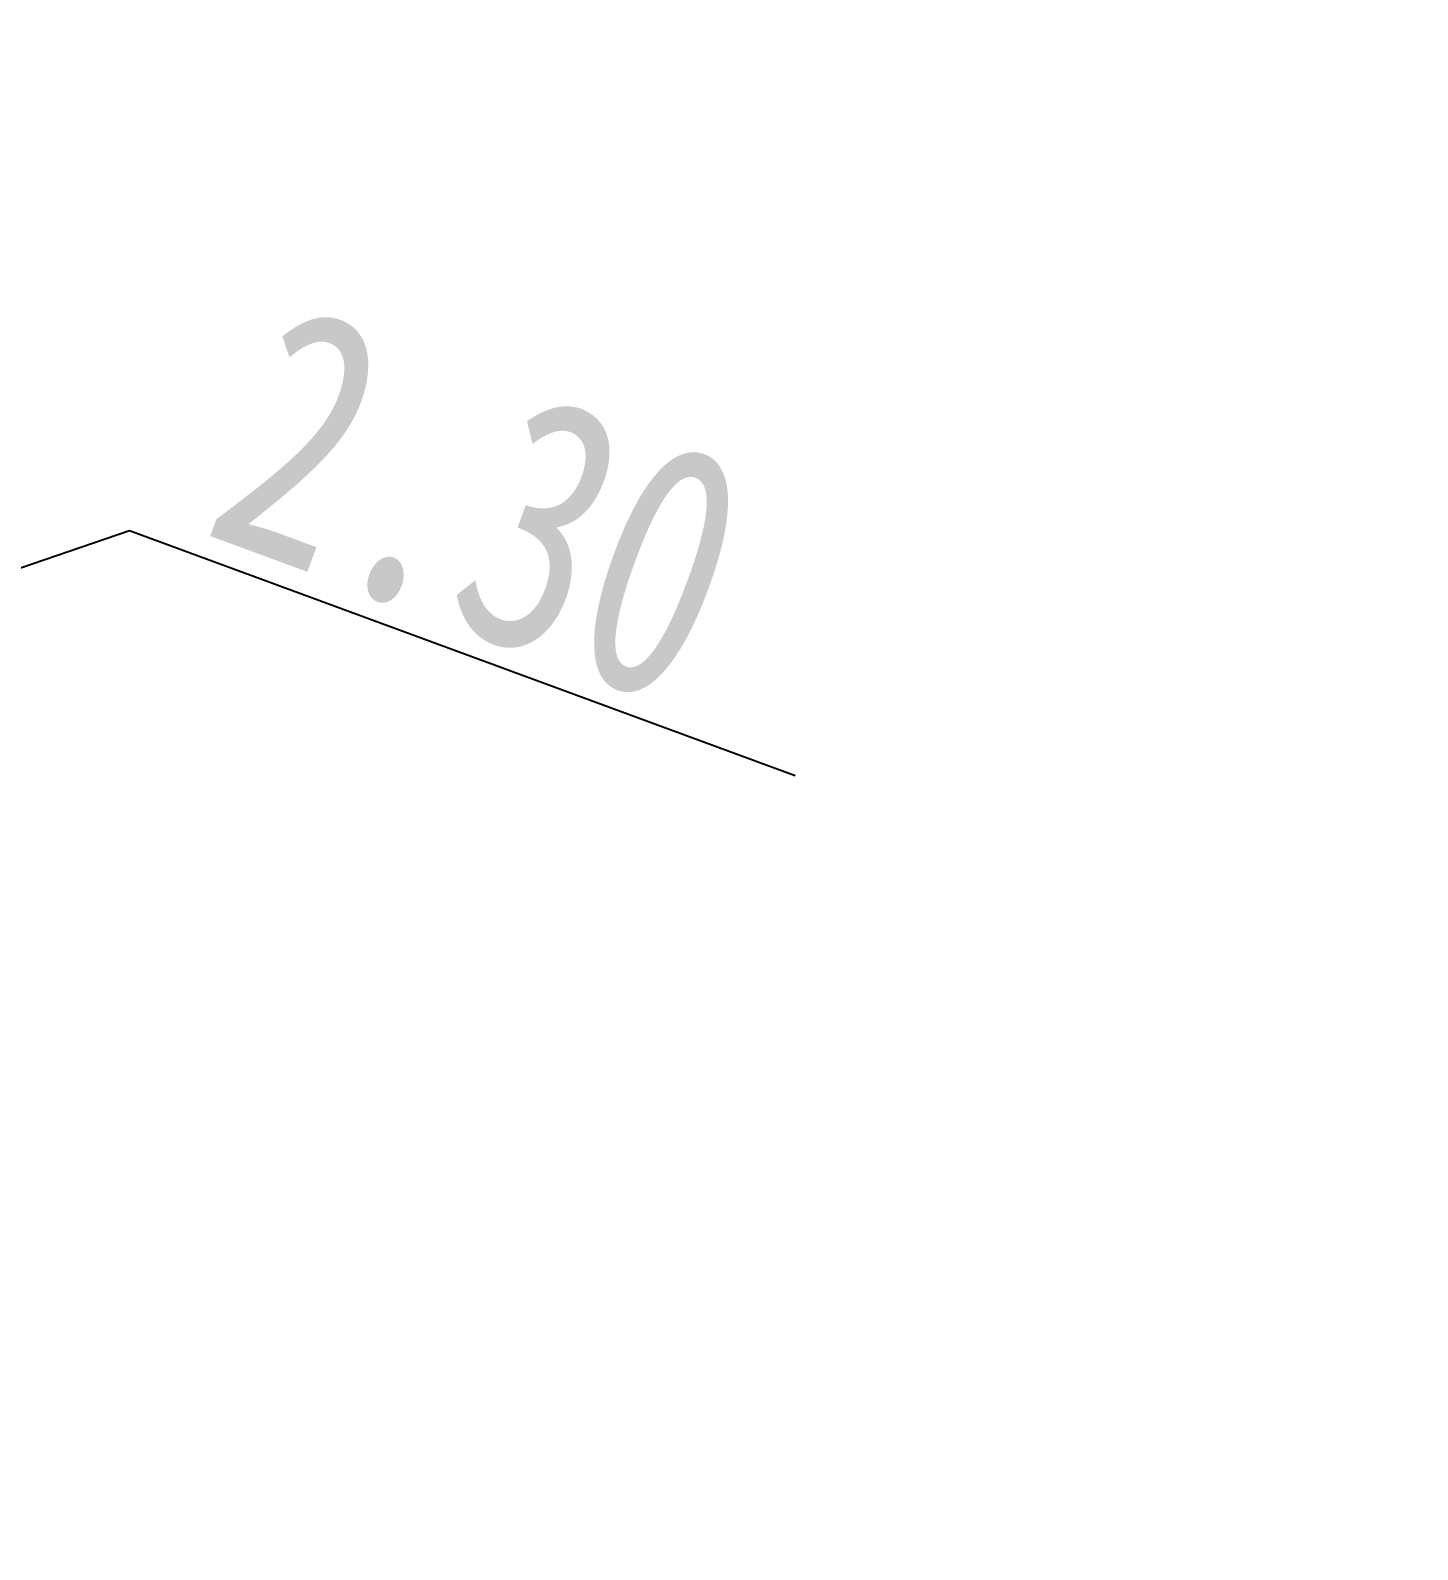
# Model space of a CAD drawing. Extents: x -111898 to 889894, y -2 to 1194865.
# Drawn here: x 668609 to 673627, y 760664 to 766158 of the extents above; entities that cross this region are included whole.
import ezdxf

# ---------------------------------------------------------------- set-up
doc = ezdxf.new("R2010")
doc.units = 0
doc.header["$LTSCALE"] = 10
doc.header["$MEASUREMENT"] = 0
doc.layers.add('0-WALL', color=252, linetype='Continuous')
doc.layers.add('雨水标高', color=4, linetype='Continuous')
doc.styles.add('-宋体', font='', dxfattribs={"width": 0.75})
doc.styles.get('-宋体').set_extended_font_data('SimSun')

msp = doc.modelspace()

# ---------------------------------------------------------------- hatches: boundary and pattern name
at = {"layer": '0-WALL'}
h = msp.add_hatch(dxfattribs=at)
h.set_pattern_fill('草坪或沼泽', color=8, scale=400, angle=-0.20026)
h.set_pattern_definition([(359.79974, (-824318.4, 704905.5), (1605.5824, 1594.398), [240, -48, 64, -48, 240, -960]), (359.79974, (-824398.3, 704953.8), (1605.5824, 1594.398), [160, -120, 240, -120, 160, -800]), (359.79974, (-823836, 705591.9), (1605.5824, 1594.398), [200, -80, 200, -1120]), (359.79974, (-824634.9, 705914.7), (1605.5824, 1594.398), [80, -160, 80, -1280]), (89.79974, (-824474.9, 705914.1), (-1594.398, 1605.5824), [144, -1456]), (89.79974, (-823998.3, 704952.4), (-1594.398, 1605.5824), [160, -1440]), (89.79974, (-823596, 705591), (-1594.398, 1605.5824), [160, -1440]), (44.79974, (-823790.3, 704935.7), (5.5922, 1599.9902), [160, -2102.7417]), (134.79974, (-824206.3, 704937.2), (-1599.9902, 5.5922), [160, -2102.7417]), (63.23469, (-823838.3, 704943.9), (5.5922, 1599.99023), [160, -3417.7088]), (75.7635, (-823918.27, 704952.15), (5.59221, 1599.99023), [160, -6436.969]), (75.7635, (-823516.03, 705590.75), (5.59221, 1599.99023), [128, -6468.969]), (75.7635, (-824442.9, 705914), (5.59221, 1599.99023), [112, -6484.969]), (103.835987, (-824078.27, 704952.7), (5.59221, 1599.99023), [160, -6436.969]), (103.835987, (-823676.03, 705591.3), (5.59221, 1599.99023), [128, -6468.969]), (103.835987, (-824506.9, 705914.2), (5.59221, 1599.99023), [112, -6484.969]), (116.364795, (-824158.3, 704945), (5.5922, 1599.99023), [160, -3417.7069])])
edge = h.paths.add_edge_path()
edge.add_arc((650511.7, 756169.39), 10500.96, 256.529736, 339.513382)
edge.add_line((660348.51, 752494.17), (679697.02, 805450.72))
edge.add_arc((669857.31, 809118.83), 10501.18, 339.555259, 430.470113)
edge.add_line((673367.84, 819015.84), (665666.23, 821829.71))
edge.add_arc((664733, 818975.44), 3002.96, 71.89448, 159.90659)
edge.add_line((661912.83, 820007.11), (676753.33, 814584.98))
edge.add_line((676753.33, 814584.98), (651633.06, 745830.18))
edge.add_line((651633.06, 745830.18), (636792.24, 751252.41))
edge.add_line((636792.24, 751252.41), (636463.06, 750350.45))
edge.add_arc((637878, 749836.1), 1505.53, 160.02301, 253.01538)
edge.add_line((637438.21, 748396.24), (648065.6, 745957.3))

# ---------------------------------------------------------------- linework, layer by layer
at = {"layer": '雨水标高'}
for p, q in [((662874.08, 762272.49), (668967.34, 764349.28)), ((668967.34, 764349.28), (671375.74, 763463.15))]:
    msp.add_line(p, q, dxfattribs=at)

# ---------------------------------------------------------------- texts
at = {"layer": '雨水标高', "style": '-宋体', "width": 0.75}
msp.add_text('2.30', height=906.329, rotation=339.79974, dxfattribs=at).set_placement((669218.76, 764344.66))

doc.saveas('drawing.dxf')
